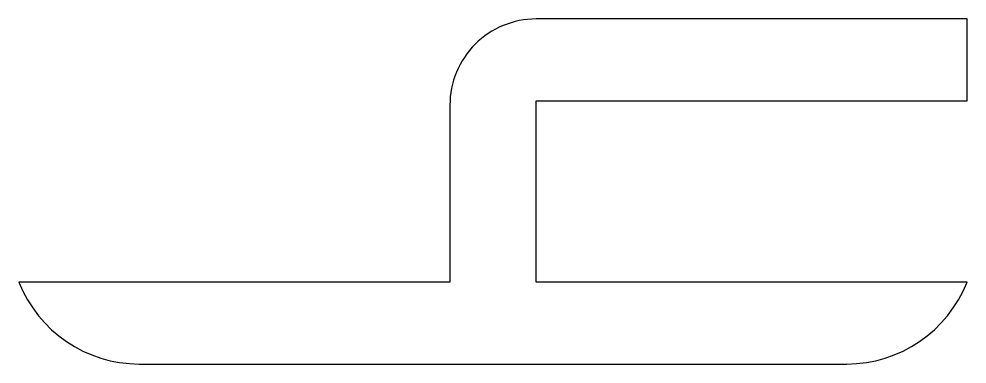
# Model space of a CAD drawing. Extents: x 256.9 to 278.9, y 265.1 to 273.1.
import ezdxf

# ---------------------------------------------------------------- set-up
doc = ezdxf.new("R2010")
doc.units = 0
doc.layers.add('ANA', color=220, linetype='CONTINUOUS')

msp = doc.modelspace()

# ---------------------------------------------------------------- linework, layer by layer
at = {"layer": 'ANA'}
msp.add_lwpolyline([(276.06, 265.053, 0.308069), (278.851, 266.953), (268.851, 266.953), (268.851, 271.153), (278.851, 271.153), (278.851, 273.053), (268.851, 273.053, 0.414214), (266.851, 271.053), (266.851, 266.953), (256.851, 266.953, 0.308069), (259.642, 265.053)], format="xyb", close=True, dxfattribs=at)

doc.saveas('drawing.dxf')
